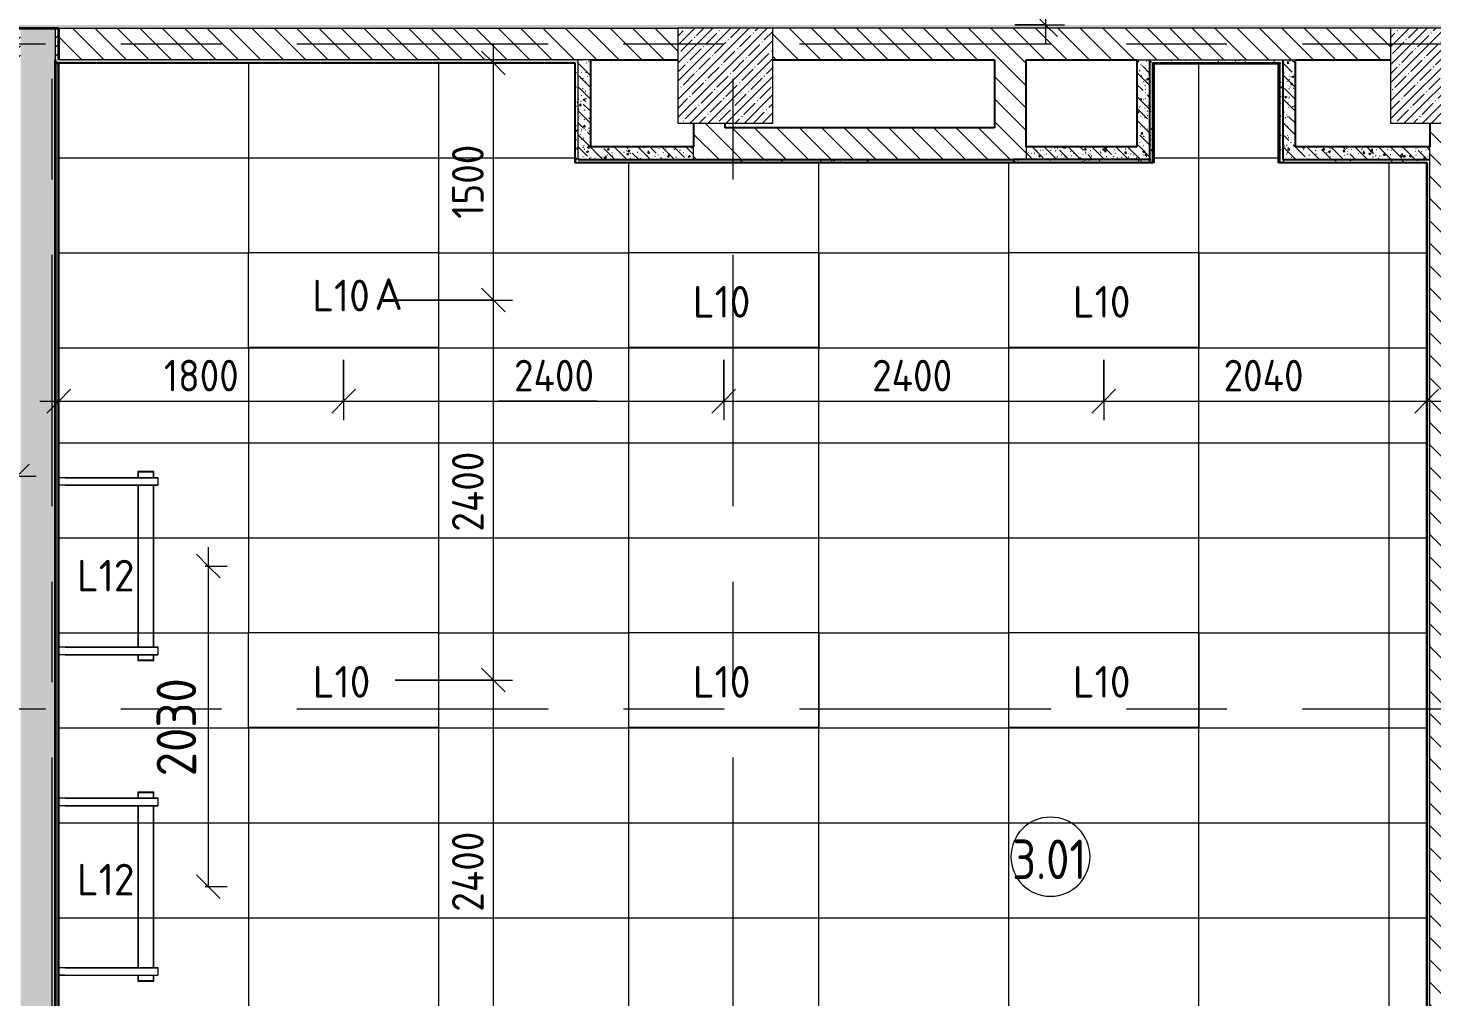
# Model space of a CAD drawing. Header units: millimetres. Extents: x -5524 to 188159, y -8553 to 29000.
# Drawn here: x 3557 to 12422, y 1781 to 7900 of the extents above; entities that cross this region are included whole.
import ezdxf

# ---------------------------------------------------------------- set-up
doc = ezdxf.new("R2010")
doc.units = ezdxf.units.MM
doc.linetypes.add('Осевая', pattern=[3175, 635, -476.25, 1587.5, -476.25])
for name, color, linetype, lineweight in [('A-ANNO-DIMS', 7, 'Continuous', 9), ('A-ANNO-DIMS-100', 7, 'Continuous', 9), ('A-AREA-IDEN', 7, 'Continuous', 9), ('A-CLNG-PATT', 7, 'Continuous', 9), ('A-WALL', 7, 'Continuous', 9), ('E-LITE-EQPM-IDEN', 7, 'Continuous', 9), ('I-WALL', 7, 'Continuous', 9), ('S-COLS', 7, 'Continuous', 9), ('Оси-2', 7, 'Осевая', 9)]:
    doc.layers.add(name, color=color, linetype=linetype, lineweight=lineweight)
for name, color, linetype, lineweight, true_color in [('A-ANNO-NOTE', 1, 'Continuous', 9, 0xff0000), ('A-CLNG-1', 7, 'Continuous', 9, 0xc0c0c0), ('A-WALL-1', 254, 'Continuous', 25, 0xbebebe), ('A-WALL-3', 254, 'Continuous', 35, 0xbebebe), ('A-WALL-5', 7, 'Continuous', 35, 0x3c3c3c), ('A-WALL-6', 7, 'Continuous', 25, 0x3c3c3c), ('A-WALL-FNSH-4', 7, 'Continuous', 13, 0x3c3c3c), ('E-LITE-EQPM-1', 1, 'Continuous', 9, 0xff0000), ('G-ANNO-TEXT-1', 1, 'Continuous', 9, 0xff0000)]:
    doc.layers.add(name, color=color, linetype=linetype, lineweight=lineweight, true_color=true_color)
doc.styles.add('GOST Common', font='GOST_Common.ttf', dxfattribs={"height": 200})
doc.styles.add('GOST Common_1', font='GOST_Common.ttf', dxfattribs={"width": 0.9, "height": 250})
doc.styles.add('ISOCPEUR', font='isocpeur.ttf', dxfattribs={"width": 0.9, "height": 250})
doc.styles.add('ISOCPEUR_1', font='isocpeur.ttf', dxfattribs={"height": 200})
doc.styles.add('ISOCPEUR_2', font='isocpeur.ttf', dxfattribs={"width": 0.9, "height": 200})
doc.dimstyles.new('ISO-2_0_0_9К_Средний_округл2', dxfattribs={"dimscale": 304.8, "dimtxt": 199.196235, "dimasz": 0.492126, "dimexe": 0.393701, "dimexo": 0, "dimgap": 0, "dimtad": 1, "dimdec": 0, "dimrnd": 10, "dimzin": 0, "dimdsep": 46, "dimtxsty": 'ISOCPEUR_2', "dimblk1": 'OBLIQUE', "dimblk2": 'OBLIQUE', "dimsah": 1, "dimcen": 0.09, "dimdle": 0.393701, "dimazin": 0, "dimtfac": 1, "dimtdec": 4, "dimtix": 1, "dimtmove": 0, "dimatfit": 3, "dimfxl": 1, "dimtvp": 1, "dimtolj": 1, "dimtzin": 0, "dimarcsym": 2})
doc.dimstyles.new('ISO-2_0_0_9К_Средний_округл2_1', dxfattribs={"dimscale": 304.8, "dimtxt": 199.196235, "dimasz": 0.492126, "dimexe": 0.393701, "dimexo": 0, "dimgap": 0, "dimtad": 1, "dimdec": 0, "dimrnd": 10, "dimzin": 0, "dimdsep": 46, "dimtxsty": 'ISOCPEUR_2', "dimblk1": 'OBLIQUE', "dimblk2": 'OBLIQUE', "dimsah": 1, "dimcen": 0.09, "dimdle": 0.393701, "dimazin": 0, "dimtfac": 1, "dimtdec": 4, "dimtix": 1, "dimtmove": 1, "dimatfit": 3, "dimfxl": 1, "dimtvp": 1, "dimtolj": 1, "dimtzin": 0, "dimarcsym": 2})
doc.dimstyles.new('ISO-2_5_0_9К_БОЛЬШОЙ', dxfattribs={"dimscale": 304.8, "dimtxt": 248.995294, "dimasz": 0.492126, "dimexe": 0.393701, "dimexo": 0.984252, "dimgap": 0, "dimtad": 1, "dimdec": 0, "dimrnd": 10, "dimzin": 0, "dimdsep": 46, "dimtxsty": 'ISOCPEUR', "dimblk1": 'OBLIQUE', "dimblk2": 'OBLIQUE', "dimsah": 1, "dimcen": 0.09, "dimdle": 0.393701, "dimazin": 0, "dimtfac": 1, "dimtdec": 4, "dimtix": 1, "dimtmove": 0, "dimatfit": 3, "dimfxl": 1, "dimtvp": 1, "dimtolj": 1, "dimtzin": 0, "dimarcsym": 2})
pattern_1 = [(135, (0, 0), (-70.7107, -70.7107), [])]
pattern_2 = [(45, (0, 0), (-57.0246, 57.0246), []), (45, (57.025, 0), (-57.0246, 57.0246), [100.806, -20.161, 3.353, -16.808])]
pattern_3 = [(135, (0, 0), (-75.43415, -75.43415), [106.68, -17.78, 3.556, -17.78]), (135, (0, 75.39), (-75.43415, -75.43415), []), (50, (0, 0), (127.5292, -11.1576), [13.335, -146.685]), (355, (0, 0), (-24.6697, 133.74), [10.668, -117.348]), (100.451, (10.63, -0.93), (102.8597, 122.5818), [11.333, -124.663]), (46.184, (0, 35.56), (189.7552, -29.4304), [20.002, -220.027]), (96.636, (15.81, 33.1), (166.1822, 173.1996), [17, -186.995]), (351.184, (0, 35.56), (166.184, 173.1976), [16.002, -176.022]), (21, (17.78, 26.67), (106.1303, -71.586), [13.335, -146.685]), (326, (17.78, 26.67), (43.2619, 128.9318), [10.668, -117.348]), (71.451, (26.62, 20.7), (149.392, 57.3451), [11.333, -124.663]), (37.5, (0, 0), (2.16223, 59.18836), [3.353, -112.573, 3.353, -115.773, -117.792]), (37.5, (0, 0), (2.16223, 59.18836), [-235.052, 3.353, -114.44]), (7.5, (0, 0), (46.77386, 70.12615), [3.353, -64.567, 3.353, -109.906, -44.894]), (7.5, (0, 0), (46.77386, 70.12615), [-181.178, 3.353, -41.542]), (327.5, (-39.65, 0), (94.91367, -4.0101), [3.353, -41.097, 3.353, -135.331, -184.023]), (327.5, (-39.65, 0), (94.91367, -4.0101), [-183.134, 3.353, -180.67]), (317.5, (-57.43, 0), (103.69057, 17.7988), [3.353, -54.432, 3.353, -88.748, -130.683]), (317.5, (-57.43, 0), (103.69057, 17.7988), [-149.885, 3.353, -127.33])]
pattern_4 = [(0, (0, 0), (121.92, 30.48), [10.058, -81.382, 10.058, -81.382, -487.68]), (0, (0, 0), (121.92, 30.48), [-182.88, 10.058, -172.822, 10.058, -81.382, -213.36]), (0, (0, 0), (121.92, 30.48), [-457.2, 10.058, -50.902, 10.058, -142.342]), (120, (45.72, 15.24), (-87.356454, 90.345817), [10.058, -81.382, 10.058, -81.382, -487.68]), (120, (45.72, 15.24), (-87.356454, 90.345817), [-182.88, 10.058, -172.822, 10.058, -81.382, -213.36]), (120, (45.72, 15.24), (-87.356454, 90.345817), [-457.2, 10.058, -50.902, 10.058, -142.342]), (240, (60.96, 76.2), (-34.563546, -120.825817), [10.058, -81.382, 10.058, -81.382, -487.68]), (240, (60.96, 76.2), (-34.563546, -120.825817), [-182.88, 10.058, -172.822, 10.058, -81.382, -213.36]), (240, (60.96, 76.2), (-34.563546, -120.825817), [-457.2, 10.058, -50.902, 10.058, -142.342])]

# ---------------------------------------------------------------- blocks, each defined once
blk = doc.blocks.new('BSC_Колонна _Прямоугольная - 600х600-V41-План расстановки осветительного оборудования 3 этажа в осях 1-12')
at = {"layer": 'S-COLS'}
h = blk.add_hatch(dxfattribs=at)
h.set_pattern_fill('FP_24', color=256, style=0, pattern_type=2)
h.set_pattern_definition([(45, (-7960, -7600), (-57.0246, 57.0246), []), (45, (-7902.975, -7600), (-57.0246, 57.0246), [100.806, -20.161, 3.353, -16.808])])
h.paths.add_polyline_path([(-300, -300), (300, -300), (300, 300), (-300, 300)])
for p, q in [((300, 300), (-300, 300)), ((-300, 300), (-300, -300)), ((300, -300), (300, 300)), ((-300, -300), (300, -300))]:
    blk.add_line(p, q, dxfattribs=at)
blk = doc.blocks.new('BSC_Колонна _Прямоугольная - 600х600-20441433-План расстановки осветительного оборудования 3 этажа в осях 1-12')
at = {"layer": 'S-COLS'}
h = blk.add_hatch(dxfattribs=at)
h.set_pattern_fill('FP_25', color=256, style=0, pattern_type=2)
h.set_pattern_definition([(45, (-12460, -7600), (-57.02463, 57.02463), []), (45, (-12402.975, -7600), (-57.02463, 57.02463), [100.806, -20.161, 3.353, -16.808])])
h.paths.add_polyline_path([(-300, -300), (300, -300), (300, 300), (-300, 300), (-300, -60.7)])
for p, q in [((300, 300), (-300, 300)), ((-300, 300), (-300, -300)), ((300, -300), (300, 300)), ((-300, -300), (300, -300))]:
    blk.add_line(p, q, dxfattribs=at)
blk = doc.blocks.new('E220 IP40 _школа доски 1195-100 IP40 аналог 1-36_ - V1-E0-00270-60000-4001839 _ V2-A0-PR00-00_2_0017_25 _Призма стандарт_-27752235-План расстановки осветительного оборудования 3 этажа в осях 1-12')
at = {"layer": 'E-LITE-EQPM-1'}
for p, q in [((3751.1, 5062.5), (3751.1, 5012.5)), ((3751.1, 5062.5), (3791.1, 5062.5)), ((3753.1, 5014.5), (3753.1, 5060.5)), ((3791.1, 5060.5), (3753.1, 5060.5)), ((3791.1, 5062.5), (4376.1, 5062.5)), ((3791.1, 5060.5), (3791.1, 5062.5)), ((3791.1, 5060.5), (4376.1, 5060.5)), ((4351.1, 5100), (4251.1, 5100)), ((4251.1, 5100), (4251.1, 5062.5)), ((4349.1, 5097), (4253.1, 5097)), ((4253.1, 5097), (4253.1, 5062.5)), ((4253.1, 5062.5), (4253.1, 5097)), ((4253.1, 5097), (4349.1, 5097)), ((4349.1, 5062.5), (4349.1, 5097)), ((4349.1, 5097), (4349.1, 5062.5)), ((4351.1, 5062.5), (4351.1, 5100)), ((4376.1, 5062.5), (4376.1, 5060.5)), ((4376.1, 5060.5), (4376.1, 5014.5)), ((3791.1, 5012.5), (3751.1, 5012.5)), ((3753.1, 5014.5), (3791.1, 5014.5)), ((3791.1, 5014.5), (4376.1, 5014.5)), ((3791.1, 5012.5), (3791.1, 5014.5)), ((3791.1, 5012.5), (4376.1, 5012.5)), ((4251.1, 5012.5), (4251.1, 3992.5)), ((4253.1, 5012.5), (4253.1, 3992.5)), ((4253.1, 3992.5), (4253.1, 5012.5)), ((4349.1, 3992.5), (4349.1, 5012.5)), ((4349.1, 5012.5), (4349.1, 3992.5)), ((4351.1, 3992.5), (4351.1, 5012.5)), ((4376.1, 5014.5), (4376.1, 5012.5)), ((3751.1, 3992.5), (3751.1, 3942.5)), ((3751.1, 3992.5), (3791.1, 3992.5)), ((3753.1, 3944.5), (3753.1, 3990.5)), ((3791.1, 3990.5), (3753.1, 3990.5)), ((3791.1, 3992.5), (4376.1, 3992.5)), ((3791.1, 3990.5), (3791.1, 3992.5)), ((3791.1, 3990.5), (4376.1, 3990.5)), ((4376.1, 3992.5), (4376.1, 3990.5)), ((4376.1, 3990.5), (4376.1, 3944.5)), ((3791.1, 3942.5), (3751.1, 3942.5)), ((3753.1, 3944.5), (3791.1, 3944.5)), ((3791.1, 3944.5), (4376.1, 3944.5)), ((3791.1, 3942.5), (3791.1, 3944.5)), ((3791.1, 3942.5), (4376.1, 3942.5)), ((4251.1, 3942.5), (4251.1, 3905)), ((4251.1, 3905), (4351.1, 3905)), ((4253.1, 3942.5), (4253.1, 3908)), ((4253.1, 3908), (4253.1, 3942.5)), ((4253.1, 3908), (4349.1, 3908)), ((4349.1, 3908), (4253.1, 3908)), ((4349.1, 3908), (4349.1, 3942.5)), ((4349.1, 3942.5), (4349.1, 3908)), ((4351.1, 3905), (4351.1, 3942.5)), ((4376.1, 3944.5), (4376.1, 3942.5))]:
    blk.add_line(p, q, dxfattribs=at)
blk = doc.blocks.new('DIMBLOCK7-План расстановки осветительного оборудования 3 этажа в осях 1-12')
at = {"layer": 'A-ANNO-DIMS-100', "lineweight": 20}
for p, q in [((9982.9, 9421), (9907.9, 9496)), ((9982.9, 9421), (10057.9, 9346)), ((9982.9, 7921), (9907.9, 7996)), ((9982.9, 7921), (10057.9, 7846))]:
    blk.add_line(p, q, dxfattribs=at)
at = {"layer": 'A-ANNO-DIMS-100'}
for p, q in [((9788.9, 9421), (10102.9, 9421)), ((9982.9, 9421), (9788.9, 9421)), ((9982.9, 9421), (9982.9, 7801)), ((9788.9, 7921), (10102.9, 7921)), ((9982.9, 7921), (9788.9, 7921))]:
    blk.add_line(p, q, dxfattribs=at)
at = {"layer": 'A-ANNO-DIMS-100', "color": 0, "insert": (9656.3, 8376.5), "char_height": 250, "width": 706.764, "attachment_point": 1, "rotation": 90, "line_spacing_factor": 1.149209, "style": 'ISOCPEUR'}
blk.add_mtext('1500', dxfattribs=at)
blk = doc.blocks.new('_Oblique')
at = {"color": 0, "linetype": 'ByBlock', "lineweight": -2}
blk.add_line((-0.5, -0.5), (0.5, 0.5), dxfattribs=at)
blk = doc.blocks.new('Марка_Помещения - Номер-25198446-План расстановки осветительного оборудования 3 этажа в осях 1-12')
at = {"layer": 'A-AREA-IDEN'}
for start, end in [(360, 180), (180, 360)]:
    blk.add_arc((0, 0), 2.5, start, end, dxfattribs=at)
blk = doc.blocks.new('DIMBLOCK23-План расстановки осветительного оборудования 3 этажа в осях 1-12')
at = {"layer": 'A-ANNO-DIMS-100'}
for p, q in [((4695.4, 4622.5), (4695.4, 2477.5)), ((4676.1, 4502.5), (4815.4, 4502.5)), ((4695.4, 4502.5), (4676.1, 4502.5)), ((4676, 2477.5), (4815.4, 2477.5)), ((4695.4, 2477.5), (4676, 2477.5))]:
    blk.add_line(p, q, dxfattribs=at)
at = {"layer": 'A-ANNO-DIMS-100', "lineweight": 20}
for p, q in [((4695.4, 4502.5), (4620.4, 4577.5)), ((4695.4, 4502.5), (4770.4, 4427.5)), ((4695.4, 2477.5), (4620.4, 2552.5)), ((4695.4, 2477.5), (4770.4, 2402.5))]:
    blk.add_line(p, q, dxfattribs=at)
at = {"layer": 'A-ANNO-DIMS-100', "color": 0, "insert": (4368.8, 3174), "char_height": 250, "width": 758.478, "attachment_point": 1, "rotation": 90, "line_spacing_factor": 1.149209, "style": 'ISOCPEUR'}
blk.add_mtext('2030', dxfattribs=at)
blk = doc.blocks.new('DIMBLOCK59-План расстановки осветительного оборудования 3 этажа в осях 1-12')
at = {"layer": 'A-ANNO-DIMS-100', "lineweight": 20}
for p, q in [((6495.6, 3782), (6420.6, 3857)), ((6495.6, 3782), (6570.6, 3707)), ((6495.6, 1382), (6420.6, 1457)), ((6495.6, 1382), (6570.6, 1307))]:
    blk.add_line(p, q, dxfattribs=at)
at = {"layer": 'A-ANNO-DIMS-100'}
for p, q in [((5875.4, 3782), (6615.6, 3782)), ((6495.6, 3782), (5875.4, 3782)), ((6495.6, 1262), (6495.6, 3782)), ((5875.4, 1382), (6615.6, 1382)), ((6495.6, 1382), (5875.4, 1382))]:
    blk.add_line(p, q, dxfattribs=at)
at = {"layer": 'A-ANNO-DIMS-100', "color": 0, "insert": (6234.3, 2319.6), "char_height": 200, "width": 629.767, "attachment_point": 1, "rotation": 90, "line_spacing_factor": 1.149209, "style": 'ISOCPEUR_2'}
blk.add_mtext('2400', dxfattribs=at)
blk = doc.blocks.new('DIMBLOCK60-План расстановки осветительного оборудования 3 этажа в осях 1-12')
at = {"layer": 'A-ANNO-DIMS-100', "lineweight": 20}
for p, q in [((6495.6, 6182), (6420.6, 6257)), ((6495.6, 6182), (6570.6, 6107)), ((6495.6, 3782), (6420.6, 3857)), ((6495.6, 3782), (6570.6, 3707))]:
    blk.add_line(p, q, dxfattribs=at)
at = {"layer": 'A-ANNO-DIMS-100'}
for p, q in [((5875.4, 6182), (6615.6, 6182)), ((6495.6, 6182), (5875.4, 6182)), ((6495.6, 3782), (6495.6, 6182)), ((5875.4, 3782), (6615.6, 3782)), ((6495.6, 3782), (5875.4, 3782))]:
    blk.add_line(p, q, dxfattribs=at)
at = {"layer": 'A-ANNO-DIMS-100', "color": 0, "insert": (6234.3, 4719.6), "char_height": 200, "width": 629.767, "attachment_point": 1, "rotation": 90, "line_spacing_factor": 1.149209, "style": 'ISOCPEUR_2'}
blk.add_mtext('2400', dxfattribs=at)
blk = doc.blocks.new('DIMBLOCK61-План расстановки осветительного оборудования 3 этажа в осях 1-12')
at = {"layer": 'A-ANNO-DIMS-100', "lineweight": 20}
for p, q in [((6495.6, 7680), (6420.6, 7755)), ((6495.6, 7680), (6570.6, 7605)), ((6495.6, 6182), (6420.6, 6257)), ((6495.6, 6182), (6570.6, 6107))]:
    blk.add_line(p, q, dxfattribs=at)
at = {"layer": 'A-ANNO-DIMS-100'}
for p, q in [((6495.6, 6182), (6495.6, 7800)), ((6389.6, 7680), (6615.6, 7680)), ((6495.6, 7680), (6389.6, 7680)), ((5875.4, 6182), (6615.6, 6182)), ((6495.6, 6182), (5875.4, 6182))]:
    blk.add_line(p, q, dxfattribs=at)
at = {"layer": 'A-ANNO-DIMS-100', "color": 0, "insert": (6234.3, 6695.4), "char_height": 200, "width": 565.411, "attachment_point": 1, "rotation": 90, "line_spacing_factor": 1.149209, "style": 'ISOCPEUR_2'}
blk.add_mtext('1500', dxfattribs=at)
blk = doc.blocks.new('DIMBLOCK62-План расстановки осветительного оборудования 3 этажа в осях 1-12')
at = {"layer": 'A-ANNO-DIMS-100'}
for p, q in [((5550, 5803.7), (5550, 5423.8)), ((5550, 5543.8), (5550, 5803.7)), ((3751, 5649.9), (3751, 5423.8)), ((3751, 5543.8), (3751, 5649.9)), ((3631, 5543.8), (5550, 5543.8))]:
    blk.add_line(p, q, dxfattribs=at)
at = {"layer": 'A-ANNO-DIMS-100', "lineweight": 20}
for p, q in [((3751, 5543.8), (3826, 5618.8)), ((5550, 5543.8), (5625, 5618.8)), ((3751, 5543.8), (3676, 5468.8)), ((5550, 5543.8), (5475, 5468.8))]:
    blk.add_line(p, q, dxfattribs=at)
at = {"layer": 'A-ANNO-DIMS-100', "color": 0, "insert": (4414.9, 5805.1), "char_height": 200, "width": 565.411, "attachment_point": 1, "line_spacing_factor": 1.149209, "style": 'ISOCPEUR_2'}
blk.add_mtext('1800', dxfattribs=at)
blk = doc.blocks.new('DIMBLOCK63-План расстановки осветительного оборудования 3 этажа в осях 1-12')
at = {"layer": 'A-ANNO-DIMS-100'}
for p, q in [((5550, 5803.7), (5550, 5423.8)), ((5550, 5543.8), (5550, 5803.7)), ((7950, 5803.7), (7950, 5423.8)), ((7950, 5543.8), (7950, 5803.7)), ((5550, 5543.8), (7950, 5543.8)), ((6526.3, 5543.8), (6750, 5543.8)), ((7151.1, 5543.8), (6526.3, 5543.8))]:
    blk.add_line(p, q, dxfattribs=at)
at = {"layer": 'A-ANNO-DIMS-100', "lineweight": 20}
for p, q in [((5550, 5543.8), (5625, 5618.8)), ((7950, 5543.8), (8025, 5618.8)), ((5550, 5543.8), (5475, 5468.8)), ((7950, 5543.8), (7875, 5468.8))]:
    blk.add_line(p, q, dxfattribs=at)
at = {"layer": 'A-ANNO-DIMS-100', "color": 0, "insert": (6626.3, 5805.1), "char_height": 200, "width": 629.767, "attachment_point": 1, "line_spacing_factor": 1.149209, "style": 'ISOCPEUR_2'}
blk.add_mtext('2400', dxfattribs=at)
blk = doc.blocks.new('DIMBLOCK64-План расстановки осветительного оборудования 3 этажа в осях 1-12')
at = {"layer": 'A-ANNO-DIMS-100'}
for p, q in [((7950, 5803.7), (7950, 5423.8)), ((7950, 5543.8), (7950, 5803.7)), ((10350, 5803.7), (10350, 5423.8)), ((10350, 5543.8), (10350, 5803.7)), ((7950, 5543.8), (10350, 5543.8))]:
    blk.add_line(p, q, dxfattribs=at)
at = {"layer": 'A-ANNO-DIMS-100', "lineweight": 20}
for p, q in [((7950, 5543.8), (8025, 5618.8)), ((10350, 5543.8), (10425, 5618.8)), ((7950, 5543.8), (7875, 5468.8)), ((10350, 5543.8), (10275, 5468.8))]:
    blk.add_line(p, q, dxfattribs=at)
at = {"layer": 'A-ANNO-DIMS-100', "color": 0, "insert": (8887.6, 5805.1), "char_height": 200, "width": 629.767, "attachment_point": 1, "line_spacing_factor": 1.149209, "style": 'ISOCPEUR_2'}
blk.add_mtext('2400', dxfattribs=at)
blk = doc.blocks.new('DIMBLOCK65-План расстановки осветительного оборудования 3 этажа в осях 1-12')
at = {"layer": 'A-ANNO-DIMS-100'}
for p, q in [((10350, 5803.7), (10350, 5423.8)), ((10350, 5543.8), (10350, 5803.7)), ((12389, 5649.9), (12389, 5423.8)), ((12389, 5543.8), (12389, 5649.9)), ((10350, 5543.8), (12509, 5543.8))]:
    blk.add_line(p, q, dxfattribs=at)
at = {"layer": 'A-ANNO-DIMS-100', "lineweight": 20}
for p, q in [((10350, 5543.8), (10425, 5618.8)), ((12389, 5543.8), (12464, 5618.8)), ((10350, 5543.8), (10275, 5468.8)), ((12389, 5543.8), (12314, 5468.8))]:
    blk.add_line(p, q, dxfattribs=at)
at = {"layer": 'A-ANNO-DIMS-100', "color": 0, "insert": (11107.1, 5805.1), "char_height": 200, "width": 629.767, "attachment_point": 1, "line_spacing_factor": 1.149209, "style": 'ISOCPEUR_2'}
blk.add_mtext('2040', dxfattribs=at)
blk = doc.blocks.new('DIMBLOCK100-План расстановки осветительного оборудования 3 этажа в осях 1-12')
at = {"layer": 'A-ANNO-DIMS-100'}
for p, q in [((3489, 5453), (3489, 4950.7)), ((3489, 5070.7), (3489, 5453)), ((2735, 5176.8), (2735, 4950.7)), ((2735, 5070.7), (2735, 5176.8)), ((2735, 5070.7), (3609, 5070.7))]:
    blk.add_line(p, q, dxfattribs=at)
at = {"layer": 'A-ANNO-DIMS-100', "lineweight": 20}
for p, q in [((2735, 5070.7), (2810, 5145.7)), ((3489, 5070.7), (3564, 5145.7)), ((2735, 5070.7), (2660, 4995.7)), ((3489, 5070.7), (3414, 4995.7))]:
    blk.add_line(p, q, dxfattribs=at)
at = {"layer": 'A-ANNO-DIMS-100', "color": 0, "insert": (2922.4, 5332), "char_height": 200, "width": 455.087, "attachment_point": 1, "line_spacing_factor": 1.149209, "style": 'ISOCPEUR_2'}
blk.add_mtext('750', dxfattribs=at)

msp = doc.modelspace()

# ---------------------------------------------------------------- hatches: boundary and pattern name
at = {"layer": 'A-CLNG-PATT'}
h = msp.add_hatch(dxfattribs=at)
h.set_pattern_fill('FP_31', color=256, style=0, pattern_type=2)
h.set_pattern_definition([(180, (6151, 4079.5), (-7e-14, -600), []), (270, (6151, 4079.5), (1200, 7e-14), [])])
h.paths.add_polyline_path([(12138.5, 520), (12138.5, 521), (12389, 521), (12389, 7049), (11459, 7049), (11459, 7679), (10661, 7679), (10661, 7049), (7010, 7049), (7010, 7679), (3751, 7679), (3751, 520), (11755.9, 520)])
h.paths.add_polyline_path([(9750, 1082.2), (9750, 1682.2), (10950, 1682.2), (10950, 1082.2)])
h.paths.add_polyline_path([(7350, 1082.2), (7350, 1682.2), (8550, 1682.2), (8550, 1082.2)])
h.paths.add_polyline_path([(4950, 1082.2), (4950, 1682.2), (6150, 1682.2), (6150, 1082.2)])
h.paths.add_polyline_path([(9750, 3482.2), (9750, 4082.2), (10950, 4082.2), (10950, 3482.2)])
h.paths.add_polyline_path([(7350, 3482.2), (7350, 4082.2), (8550, 4082.2), (8550, 3482.2)])
h.paths.add_polyline_path([(4950, 3482.2), (4950, 4082.2), (6150, 4082.2), (6150, 3482.2), (5057.9, 3482.2)])
h.paths.add_polyline_path([(9750, 5882.2), (9750, 6482.2), (10950, 6482.2), (10950, 5882.2)])
h.paths.add_polyline_path([(8550, 5882.2), (7350, 5882.2), (7350, 6482.2), (8550, 6482.2)])
h.paths.add_polyline_path([(6150, 5882.2), (4950, 5882.2), (4950, 6482.2), (6150, 6482.2)])
at = {"layer": 'I-WALL'}
h = msp.add_hatch(dxfattribs=at)
h.set_pattern_fill('FP_9', color=256, style=0, pattern_type=2)
h.set_pattern_definition(pattern_2)
h.paths.add_polyline_path([(3750, 7680), (3750, 7900), (3730, 7900), (3730, 7680)])
h.paths.add_polyline_path([(3510, 7680), (3510, 7900), (110, 7900), (110, 7680), (3357.5, 7680)])
h = msp.add_hatch(dxfattribs=at)
h.set_pattern_fill('FP_30', color=256, style=0, pattern_type=2)
h.set_pattern_definition(pattern_4)
h.paths.add_polyline_path([(38037.1, 7900), (38037.1, 7920), (1250, 7920), (1250, 7900), (37990, 7900)])
h = msp.add_hatch(dxfattribs=at)
h.set_pattern_fill('FP_9', color=256, style=0, pattern_type=2)
h.set_pattern_definition(pattern_2)
h.paths.add_polyline_path([(3510, -100), (3730, -100), (3730, 7900), (3510, 7900), (3510, 120)])
h = msp.add_hatch(dxfattribs=at)
h.set_pattern_fill('FP_7', color=256, style=0, pattern_type=2)
h.set_pattern_definition(pattern_1)
h.paths.add_polyline_path([(16660, 7700), (16660, 7900), (12760, 7900), (12760, 7700), (16210, 7700)])
h.paths.add_polyline_path([(12160, 7700), (12160, 7900), (8260, 7900), (8260, 7700), (11755.9, 7700)])
h.paths.add_polyline_path([(7031, 7700), (7660, 7700), (7660, 7900), (3750, 7900), (3750, 7700), (6397.5, 7700)])
h = msp.add_hatch(dxfattribs=at)
h.set_pattern_fill('FP_30', color=256, style=0, pattern_type=2)
h.set_pattern_definition(pattern_4)
h.paths.add_polyline_path([(3750, 400), (3750, 7680), (3730, 7680), (3730, 400)])
h = msp.add_hatch(dxfattribs=at)
h.set_pattern_fill('FP_30', color=256, style=0, pattern_type=2)
h.set_pattern_definition(pattern_4)
h.paths.add_polyline_path([(7011, 7680), (7031, 7680), (7031, 7700), (3750, 7700), (3750, 7680), (6397.5, 7680)])
h = msp.add_hatch(dxfattribs=at)
h.set_pattern_fill('FP_30', color=256, style=0, pattern_type=2)
h.set_pattern_definition(pattern_4)
h.paths.add_polyline_path([(7031, 7050), (7031, 7680), (7011, 7680), (7011, 7050)])
h = msp.add_hatch(dxfattribs=at)
h.set_pattern_fill('FP_14', color=256, style=0, pattern_type=2)
h.set_pattern_definition(pattern_3)
h.paths.add_polyline_path([(7031, 7070), (7111, 7070), (7111, 7700), (7031, 7700), (7031, 7680)])
h = msp.add_hatch(dxfattribs=at)
h.set_pattern_fill('FP_7', color=256, style=0, pattern_type=2)
h.set_pattern_definition(pattern_1)
h.paths.add_polyline_path([(9860, 7070), (9860, 7700), (9660, 7700), (9660, 7070)])
h = msp.add_hatch(dxfattribs=at)
h.set_pattern_fill('FP_14', color=256, style=0, pattern_type=2)
h.set_pattern_definition(pattern_3)
h.paths.add_polyline_path([(10640, 7150), (10640, 7700), (10560, 7700), (10560, 7150)])
h = msp.add_hatch(dxfattribs=at)
h.set_pattern_fill('FP_30', color=256, style=0, pattern_type=2)
h.set_pattern_definition(pattern_4)
h.paths.add_polyline_path([(10640, 7070), (10660, 7070), (10660, 7700), (10640, 7700), (10640, 7539.3)])
h = msp.add_hatch(dxfattribs=at)
h.set_pattern_fill('FP_30', color=256, style=0, pattern_type=2)
h.set_pattern_definition(pattern_4)
h.paths.add_polyline_path([(11460, 7680), (11460, 7700), (10660, 7700), (10660, 7680)])
h = msp.add_hatch(dxfattribs=at)
h.set_pattern_fill('FP_30', color=256, style=0, pattern_type=2)
h.set_pattern_definition(pattern_4)
h.paths.add_polyline_path([(11460, 7050), (11480, 7050), (11480, 7700), (11460, 7700), (11460, 7539.3)])
h = msp.add_hatch(dxfattribs=at)
h.set_pattern_fill('FP_14', color=256, style=0, pattern_type=2)
h.set_pattern_definition(pattern_3)
h.paths.add_polyline_path([(11560, 7070), (11560, 7700), (11480, 7700), (11480, 7070)])
h = msp.add_hatch(dxfattribs=at)
h.set_pattern_fill('FP_7', color=256, style=0, pattern_type=2)
h.set_pattern_definition(pattern_1)
h.paths.add_polyline_path([(7960, 7070), (7960, 7300), (7760, 7300), (7760, 7070)])
h = msp.add_hatch(dxfattribs=at)
h.set_pattern_fill('FP_7', color=256, style=0, pattern_type=2)
h.set_pattern_definition(pattern_1)
h.paths.add_polyline_path([(9660, 7070), (9660, 7270), (7960, 7270), (7960, 7070), (9076.7, 7070)])
h = msp.add_hatch(dxfattribs=at)
h.set_pattern_fill('FP_7', color=256, style=0, pattern_type=2)
h.set_pattern_definition(pattern_1)
h.paths.add_polyline_path([(12610, 500), (12610, 7300), (12410, 7300), (12410, 500), (12425.7, 500)])
h = msp.add_hatch(dxfattribs=at)
h.set_pattern_fill('FP_14', color=256, style=0, pattern_type=2)
h.set_pattern_definition(pattern_3)
h.paths.add_polyline_path([(7760, 7070), (7760, 7150), (7111, 7150), (7111, 7070), (7737.1, 7070)])
h = msp.add_hatch(dxfattribs=at)
h.set_pattern_fill('FP_14', color=256, style=0, pattern_type=2)
h.set_pattern_definition(pattern_3)
h.paths.add_polyline_path([(10640, 7070), (10640, 7150), (9860, 7150), (9860, 7070), (10416.3, 7070)])
h = msp.add_hatch(dxfattribs=at)
h.set_pattern_fill('FP_14', color=256, style=0, pattern_type=2)
h.set_pattern_definition(pattern_3)
h.paths.add_polyline_path([(12410, 7070), (12410, 7150), (11560, 7150), (11560, 7070), (11755.9, 7070)])
h = msp.add_hatch(dxfattribs=at)
h.set_pattern_fill('FP_30', color=256, style=0, pattern_type=2)
h.set_pattern_definition(pattern_4)
h.paths.add_polyline_path([(10660, 7050), (10660, 7070), (7031, 7070), (7031, 7050), (10416.3, 7050)])
h = msp.add_hatch(dxfattribs=at)
h.set_pattern_fill('FP_30', color=256, style=0, pattern_type=2)
h.set_pattern_definition(pattern_4)
h.paths.add_polyline_path([(8860, 7050), (8860, 7070), (8060, 7070), (8060, 7050)])
h = msp.add_hatch(dxfattribs=at)
h.set_pattern_fill('FP_30', color=256, style=0, pattern_type=2)
h.set_pattern_definition(pattern_4)
h.paths.add_polyline_path([(10640, 7050), (10640, 7070), (9780, 7070), (9780, 7050), (10416.3, 7050)])
h = msp.add_hatch(dxfattribs=at)
h.set_pattern_fill('FP_30', color=256, style=0, pattern_type=2)
h.set_pattern_definition(pattern_4)
h.paths.add_polyline_path([(12390, 7050), (12410, 7050), (12410, 7070), (11480, 7070), (11480, 7050), (11755.9, 7050)])
h = msp.add_hatch(dxfattribs=at)
h.set_pattern_fill('FP_30', color=256, style=0, pattern_type=2)
h.set_pattern_definition(pattern_4)
h.paths.add_polyline_path([(12410, 500), (12410, 7050), (12390, 7050), (12390, 500)])

# ---------------------------------------------------------------- linework, layer by layer
at = {"layer": 'A-ANNO-NOTE'}
for p, q in [((4950, 5882), (4950, 6482)), ((4950, 6482), (6150, 6482)), ((6150, 6482), (6150, 5882)), ((7350, 5882), (7350, 6482)), ((7350, 6482), (8550, 6482)), ((8550, 6482), (8550, 5882)), ((9750, 5882), (9750, 6482)), ((9750, 6482), (10950, 6482)), ((10950, 6482), (10950, 5882)), ((6150, 5882), (4950, 5882)), ((8550, 5882), (7350, 5882)), ((10950, 5882), (9750, 5882)), ((4950, 3482), (4950, 4082)), ((4950, 4082), (6150, 4082)), ((6150, 4082), (6150, 3482)), ((7350, 3482), (7350, 4082)), ((7350, 4082), (8550, 4082)), ((8550, 4082), (8550, 3482)), ((9750, 3482), (9750, 4082)), ((9750, 4082), (10950, 4082)), ((10950, 4082), (10950, 3482)), ((6150, 3482), (4950, 3482)), ((8550, 3482), (7350, 3482)), ((10950, 3482), (9750, 3482))]:
    msp.add_line(p, q, dxfattribs=at)
at = {"layer": 'A-CLNG-1'}
for p, q in [((6530, 7679), (3751, 7679)), ((3751, 7679), (3751, 1327.7)), ((11459, 7679), (10661, 7679)), ((7010, 7049), (7010, 7050)), ((12389, 7049), (11459, 7049)), ((4950, 5882.2), (4950, 6482.2)), ((4950, 6482.2), (6150, 6482.2)), ((6150, 6482.2), (6150, 5882.2)), ((7350, 5882.2), (7350, 6482.2)), ((7350, 6482.2), (8550, 6482.2)), ((8550, 6482.2), (8550, 5882.2)), ((9750, 5882.2), (9750, 6482.2)), ((9750, 6482.2), (10950, 6482.2)), ((10950, 6482.2), (10950, 5882.2)), ((6150, 5882.2), (4950, 5882.2)), ((8550, 5882.2), (7350, 5882.2)), ((10950, 5882.2), (9750, 5882.2)), ((4950, 3482.2), (4950, 4082.2)), ((4950, 4082.2), (6150, 4082.2)), ((6150, 4082.2), (6150, 3482.2)), ((7350, 3482.2), (7350, 4082.2)), ((7350, 4082.2), (8550, 4082.2)), ((8550, 4082.2), (8550, 3482.2)), ((9750, 3482.2), (9750, 4082.2)), ((9750, 4082.2), (10950, 4082.2)), ((10950, 4082.2), (10950, 3482.2)), ((6150, 3482.2), (4950, 3482.2)), ((8550, 3482.2), (7350, 3482.2)), ((10950, 3482.2), (9750, 3482.2))]:
    msp.add_line(p, q, dxfattribs=at)
at = {"layer": 'A-WALL'}
for p, q in [((3730, 7700), (3730, 7900)), ((3750, 7900), (7660, 7900)), ((12160, 7900), (8260, 7900)), ((7111, 7700), (3750, 7700)), ((7031, 7070), (7031, 7700)), ((10560, 7700), (11560, 7700)), ((7760, 7070), (7760, 7150)), ((9860, 7150), (9860, 7070)), ((12410, 500), (12410, 7150))]:
    msp.add_line(p, q, dxfattribs=at)
at = {"layer": 'A-WALL-1'}
for p, q in [((3730, 7700), (3730, 400)), ((3750, 400), (3750, 7680)), ((3750, 7680), (7011, 7680)), ((7011, 7680), (7011, 7050)), ((7111, 7700), (7660, 7700)), ((7111, 7150), (7111, 7700)), ((8260, 7700), (9660, 7700)), ((9660, 7700), (9660, 7270)), ((9860, 7700), (10560, 7700)), ((9860, 7150), (9860, 7700)), ((10560, 7700), (10560, 7150)), ((10640, 7700), (10640, 7050)), ((10660, 7050), (10660, 7680)), ((10660, 7680), (11460, 7680)), ((11460, 7680), (11460, 7050)), ((11480, 7700), (11480, 7070)), ((11560, 7700), (12160, 7700)), ((11560, 7150), (11560, 7700)), ((7760, 7300), (7760, 7150)), ((7960, 7270), (7960, 7300)), ((9660, 7270), (7960, 7270)), ((12410, 7300), (12410, 7150)), ((7760, 7150), (7111, 7150)), ((10560, 7150), (9860, 7150)), ((12410, 7150), (11560, 7150)), ((7011, 7050), (10660, 7050)), ((7031, 7070), (9780, 7070)), ((11460, 7050), (12390, 7050)), ((11480, 7070), (12410, 7070)), ((12390, 7050), (12390, 520))]:
    msp.add_line(p, q, dxfattribs=at)
at = {"layer": 'A-WALL-3'}
msp.add_line((1250, 7900), (3750, 7900), dxfattribs=at)
at = {"layer": 'A-WALL-5'}
for p, q in [((3750, 7900), (3750, 7700)), ((3730, -100), (3730, 7700)), ((3730, 7680), (3750, 7680))]:
    msp.add_line(p, q, dxfattribs=at)
at = {"layer": 'A-WALL-6'}
for p, q in [((8060, 7070), (8060, 7050)), ((8860, 7050), (8860, 7070)), ((10640, 7070), (9780, 7070)), ((9780, 7070), (9780, 7050))]:
    msp.add_line(p, q, dxfattribs=at)
at = {"layer": 'A-WALL-FNSH-4'}
for p, q in [((7011, 7679), (7010, 7679)), ((7010, 7679), (7010, 7050)), ((10661, 7679), (10660, 7679)), ((10661, 7049), (10661, 7679)), ((7010, 7050), (7011, 7050)), ((10660, 7050), (10660, 7049)), ((10660, 7049), (10661, 7049))]:
    msp.add_line(p, q, dxfattribs=at)
at = {"layer": 'I-WALL'}
for p, q in [((4030, 7679), (4030, 7680)), ((6530, 7680), (6530, 7679)), ((7010, 7679), (6530, 7679)), ((10661, 7680), (10661, 7679)), ((11452, 7672), (10668, 7672)), ((10668, 7672), (10668, 7049)), ((11452, 7049), (11452, 7672)), ((11459, 7049), (11459, 7680)), ((10660, 7049), (7010, 7049)), ((10668, 7049), (10661, 7049)), ((11459, 7049), (11452, 7049)), ((11459, 7050), (11460, 7050)), ((12389, 521), (12389, 7049))]:
    msp.add_line(p, q, dxfattribs=at)
at = {"layer": 'Оси-2'}
for p, q in [((3710, 593.7), (3710, 24898.1)), ((8010, 593.7), (8010, 24898.1)), ((-2206.6, 7800), (36260, 7800)), ((-2206.6, 3600), (36260, 3600))]:
    msp.add_line(p, q, dxfattribs=at)

# ---------------------------------------------------------------- block references
at = {"layer": 'A-AREA-IDEN', "xscale": 99.99999999999993, "yscale": 99.99999999999993, "zscale": 99.99999999999993}
msp.add_blockref('Марка_Помещения - Номер-25198446-План расстановки осветительного оборудования 3 этажа в осях 1-12', (10013.8, 2666.5), dxfattribs=at)
at = {"layer": 'E-LITE-EQPM-1'}
for p in [(0, 0), (-0.1, -2025)]:
    msp.add_blockref('E220 IP40 _школа доски 1195-100 IP40 аналог 1-36_ - V1-E0-00270-60000-4001839 _ V2-A0-PR00-00_2_0017_25 _Призма стандарт_-27752235-План расстановки осветительного оборудования 3 этажа в осях 1-12', p, dxfattribs=at)
at = {"layer": 'S-COLS'}
for name, p in [('BSC_Колонна _Прямоугольная - 600х600-V41-План расстановки осветительного оборудования 3 этажа в осях 1-12', (7960, 7600)), ('BSC_Колонна _Прямоугольная - 600х600-20441433-План расстановки осветительного оборудования 3 этажа в осях 1-12', (12460, 7600))]:
    msp.add_blockref(name, p, dxfattribs=at)

# ---------------------------------------------------------------- texts
at = {"layer": 'A-AREA-IDEN', "insert": (9771.9, 2775.1), "char_height": 250, "width": 606.076, "attachment_point": 1, "style": 'GOST Common_1'}
msp.add_mtext('3.01', dxfattribs=at)
at = {"layer": 'E-LITE-EQPM-IDEN', "char_height": 200, "width": 472.996, "attachment_point": 1, "style": 'GOST Common'}
for s, insert in [('L10', (5352, 6310.8)), ('L10', (7755.4, 6271.3)), ('L10', (10155.4, 6271.3)), ('L12', (3866.1, 4541.8)), ('L10', (5355.4, 3871.3)), ('L10', (7755.4, 3871.3)), ('L10', (10155.4, 3871.3)), ('L12', (3866.1, 2622.1))]:
    msp.add_mtext(s, dxfattribs=dict(at, insert=insert))
at = {"layer": 'G-ANNO-TEXT-1', "insert": (5744, 6319.6), "char_height": 200, "width": 224.472, "attachment_point": 1, "style": 'ISOCPEUR_1'}
msp.add_mtext('\\fISOCPEUR|b0|i0|c204|p34|;А', dxfattribs=at)

# ---------------------------------------------------------------- dimensions: what is measured, and where the dimension line sits
at = {"layer": 'A-ANNO-DIMS'}
for base, p1, p2, dimstyle, override, picture, middle in [((9982.9, 7921), (10088.9, 9421), (10088.9, 7921), 'ISO-2_5_0_9К_БОЛЬШОЙ', {"dimpost": '<>', "dimfxl": 1500}, 'DIMBLOCK7-План расстановки осветительного оборудования 3 этажа в осях 1-12', (9857.9, 8671)), ((6495.6, 7680), (5875.4, 6182), (6389.6, 7680), 'ISO-2_0_0_9К_Средний_округл2', {"dimpost": '<>', "dimfxl": 1583.788795}, 'DIMBLOCK61-План расстановки осветительного оборудования 3 этажа в осях 1-12', (6395.6, 6931)), ((6495.6, 6182), (5875.4, 3782), (5875.4, 6182), 'ISO-2_0_0_9К_Средний_округл2', {"dimpost": '<>', "dimfxl": 2400}, 'DIMBLOCK60-План расстановки осветительного оборудования 3 этажа в осях 1-12', (6395.6, 4982)), ((4695.4, 2477.5), (4376.1, 4502.5), (4376, 2477.5), 'ISO-2_5_0_9К_БОЛЬШОЙ', {"dimpost": '<>', "dimfxl": 2025.000002}, 'DIMBLOCK23-План расстановки осветительного оборудования 3 этажа в осях 1-12', (4570.4, 3490)), ((6495.6, 3782), (5875.4, 1382), (5875.4, 3782), 'ISO-2_0_0_9К_Средний_округл2', {"dimpost": '<>', "dimfxl": 2400}, 'DIMBLOCK59-План расстановки осветительного оборудования 3 этажа в осях 1-12', (6395.6, 2582))]:
    dim = msp.add_linear_dim(base=base, p1=p1, p2=p2, angle=90, dimstyle=dimstyle, override=override, dxfattribs=at)
    dim.commit()
    dim.dimension.update_dxf_attribs({"geometry": picture, "text_midpoint": middle})
for base, p1, p2, override, picture, middle in [((5550, 5543.8), (3751, 5649.9), (5550, 5803.7), {"dimpost": '<>', "dimfxl": 1805.562717}, 'DIMBLOCK62-План расстановки осветительного оборудования 3 этажа в осях 1-12', (4650.5, 5643.8)), ((10350, 5543.8), (7950, 5803.7), (10350, 5803.7), {"dimpost": '<>', "dimfxl": 2400}, 'DIMBLOCK64-План расстановки осветительного оборудования 3 этажа в осях 1-12', (9150, 5643.8)), ((12389, 5543.8), (10350, 5803.7), (12389, 5649.9), {"dimpost": '<>', "dimfxl": 2044.792602}, 'DIMBLOCK65-План расстановки осветительного оборудования 3 этажа в осях 1-12', (11369.5, 5643.8)), ((3489, 5070.7), (2735, 5176.8), (3489, 5453), {"dimpost": '<>', "dimfxl": 803.003053}, 'DIMBLOCK100-План расстановки осветительного оборудования 3 этажа в осях 1-12', (3112, 5170.7))]:
    dim = msp.add_linear_dim(base=base, p1=p1, p2=p2, dimstyle='ISO-2_0_0_9К_Средний_округл2', override=override, dxfattribs=at)
    dim.commit()
    dim.dimension.update_dxf_attribs({"geometry": picture, "text_midpoint": middle})
dim = msp.add_linear_dim(base=(7950, 5543.8), p1=(5550, 5803.7), p2=(7950, 5803.7), dimstyle='ISO-2_0_0_9К_Средний_округл2_1', override={"dimpost": '<>', "dimfxl": 2400}, dxfattribs=at)
dim.commit()
dim.dimension.update_dxf_attribs({"geometry": 'DIMBLOCK63-План расстановки осветительного оборудования 3 этажа в осях 1-12', "text_midpoint": (6941.2, 5671.8), "dimtype": 160})

doc.saveas('drawing.dxf')
